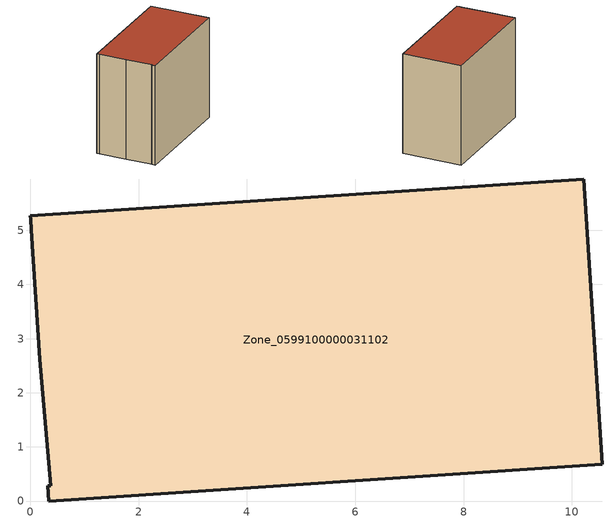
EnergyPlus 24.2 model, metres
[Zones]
Zone_0599100000031102
 floor ground (C_G): 0.32,0.28 0.38,0.29 0.17,2.62 0.02,5.01 0,5.21 0,5.27 10.22,5.95 10.56,0.68 0.34,0 z0
 wall outside (C_F): 0.17,2.62 0.38,0.29 0.32,0.28 0.34,0 10.56,0.68 10.22,5.95 0,5.27 0,5.21 0.02,5.01 0.17,2.62 z0:8.9
 roof outside (C_R): 0.38,0.29 0.32,0.28 0.34,0 10.56,0.68 10.22,5.95 0,5.27 0,5.21 0.02,5.01 0.17,2.62 z8.9
[BUILDING]
Pand.0599100000031102: North Axis=0; Terrain=City; Loads Convergence Tolerance Value=0.04; Temperature Convergence Tolerance Value=0.4; Solar Distribution=FullExterior; Maximum Number of Warmup Days=25; Minimum Number of Warmup Days=1
[Site:Location]
Rotterdam.The.Hague.AP_ZH_NLD Design_Conditions: Latitude=51.96; Longitude=4.45; Time Zone=1; Elevation=-4.5
[SITE:GROUNDTEMPERATURE:BUILDINGSURFACE]
18, 18, 18, 18, 18, 18, 18, 18, 18, 18, 18, 18
[MATERIAL] Thermal Absorptance=0.9; Solar Absorptance=0.7; Visible Absorptance=0.7
Name | Roughness | Thickness | Conductivity | Density | Specific Heat
G.TI.1946-1964 | MediumSmooth | 0.15 | 1 | 540 | 1210
F.TI.1946-1964 | Rough | 0.3 | 0.857143 | 1920 | 840
R.TI.1946-1964 | MediumRough | 0.2 | 0.277778 | 1500 | 1000
[CONSTRUCTION]
C_G: G.TI.1946-1964
C_F: F.TI.1946-1964
C_R: R.TI.1946-1964
[ZONE]
Zone_0599100000031102: Type=1; Multiplier=1; Ceiling Height=Autocalculate; Volume=Autocalculate; Floor Area=autocalculate; Part of Total Floor Area=Yes
[ZONEINFILTRATION:DESIGNFLOWRATE]
Infil_Zone_0599100000031102: Zone or ZoneList or Space or SpaceList=Zone_0599100000031102; Schedule=AlwaysOn; Design Flow Rate Calculation Method=Flow/Area; Flow Rate per Floor Area=0.003; Constant Term Coefficient=1; Temperature Term Coefficient=0; Velocity Term Coefficient=0; Velocity Squared Term Coefficient=0
[HVACTEMPLATE:ZONE:IDEALLOADSAIRSYSTEM]
Zone_0599100000031102: Maximum Heating Supply Air Temperature=50; Minimum Cooling Supply Air Temperature=13; Maximum Heating Supply Air Humidity Ratio=0.0156; Minimum Cooling Supply Air Humidity Ratio=0.0077; Heating Limit=NoLimit; Cooling Limit=NoLimit; Dehumidification Control Type=ConstantSensibleHeatRatio; Cooling Sensible Heat Ratio=0.7; Dehumidification Setpoint=60; Humidification Control Type=None; Humidification Setpoint=30; Outdoor Air Method=None; Outdoor Air Flow Rate per Person=0.00944; Outdoor Air Flow Rate per Zone Floor Area=0; Outdoor Air Flow Rate per Zone=0; Demand Controlled Ventilation Type=None; Outdoor Air Economizer Type=NoEconomizer; Heat Recovery Type=None; Sensible Heat Recovery Effectiveness=0.7; Latent Heat Recovery Effectiveness=0.65
[ZONECONTROL:THERMOSTAT]
ThermostatControl_Zone_0599100000031102: Zone or ZoneList=Zone_0599100000031102; Control Type Schedule=DualSetpointControlType; Control 1=Thermostat_Zone_0599100000031102; Temperature Difference Between Cutout And Setpoint=0
[THERMOSTATSETPOINT:DUALSETPOINT]
Thermostat_Zone_0599100000031102: Heating Setpoint Temperature Schedule=HeatingSetpoint_Zone_0599100000031102; Cooling Setpoint Temperature Schedule=CoolingSetpoint_Zone_0599100000031102
[SCHEDULE:COMPACT]
HeatingSetpoint_Zone_0599100000031102: Through: 12/31, For: AllDays, Until: 24:00, 21
CoolingSetpoint_Zone_0599100000031102: Through: 12/31, For: AllDays, Until: 24:00, 24
DualSetpointControlType: Through: 12/31, For: AllDays, Until: 24:00, 4
AlwaysOn: Through: 12/31, For: AllDays, Until: 24:00, 1
